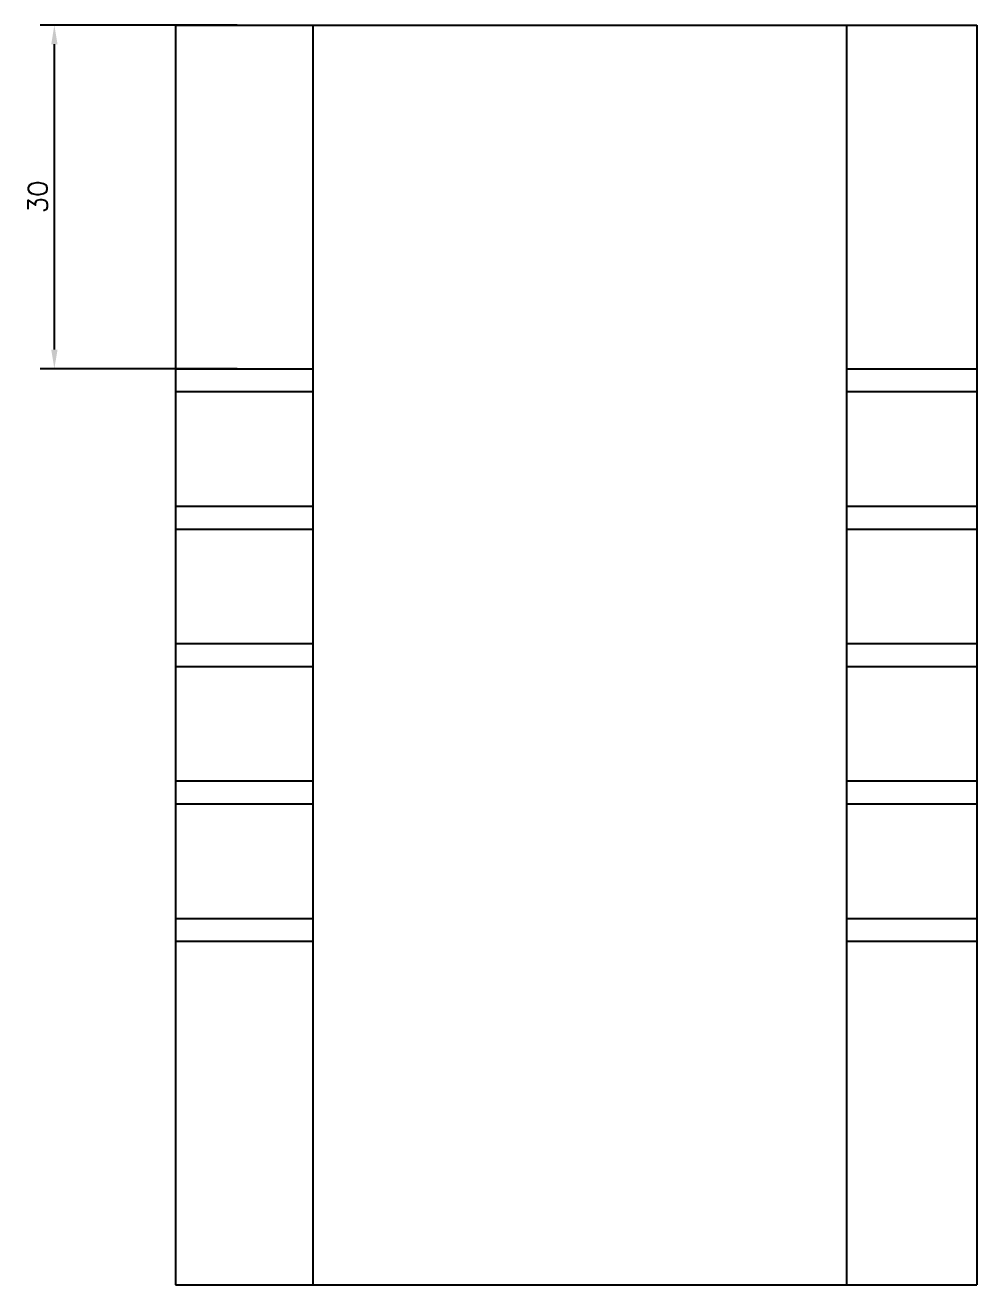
# Model space of a CAD drawing. Header units: millimetres. Extents: x 207 to 1253, y 135 to 755.
# Drawn here: x 1169.8 to 1253, y 581.9 to 691.9 of the extents above; entities that cross this region are included whole.
import ezdxf

# ---------------------------------------------------------------- set-up
doc = ezdxf.new("R2010")
doc.units = ezdxf.units.MM
doc.layers.add('标注', color=3, linetype='Continuous', lineweight=0)
doc.styles.get("Standard").update_dxf_attribs({"font": 'txt.shx'})
doc.dimstyles.new('ISO-25', dxfattribs={"dimtxt": 2.5, "dimasz": 2, "dimexe": 1.25, "dimexo": 0.625, "dimtad": 1, "dimdsep": 46, "dimtxsty": 'Standard', "dimcen": 2.5, "dimclrt": 256, "dimadec": 0, "dimazin": 0, "dimtfac": 1, "dimtmove": 0, "dimatfit": 3, "dimfxl": 1, "dimarcsym": 0})

# ---------------------------------------------------------------- blocks, each defined once
blk = doc.blocks.new('*D159')
at = {"layer": 'Defpoints', "color": 0, "lineweight": 35, "transparency": 16777216}
for p in [(1172.37, 691.86), (1188.96, 691.86), (1188.96, 661.86)]:
    blk.add_point(p, dxfattribs=at)
at = {"layer": '标注', "color": 0, "lineweight": -2, "transparency": 16777216}
for p, q in [((1188.34, 691.86), (1171.12, 691.86)), ((1172.37, 663.52), (1172.37, 690.19)), ((1188.34, 661.86), (1171.12, 661.86))]:
    blk.add_line(p, q, dxfattribs=at)
at = {"layer": '标注', "color": 0, "lineweight": 35, "transparency": 16777216}
for points in [[(1172.1, 690.19), (1172.65, 690.19), (1172.37, 691.86)], [(1172.1, 663.52), (1172.65, 663.52), (1172.37, 661.86)]]:
    blk.add_solid(points, dxfattribs=at)
at = {"layer": '标注', "lineweight": 35, "transparency": 16777216, "insert": (1170.92, 676.86), "char_height": 1.667, "attachment_point": 5, "rotation": 90}
blk.add_mtext('30', dxfattribs=at)

msp = doc.modelspace()

# ---------------------------------------------------------------- linework, layer by layer
at = {"layer": '标注', "color": 0, "lineweight": 25}
for p, q in [((1182.964, 691.855), (1182.964, 581.855)), ((1182.964, 691.855), (1252.964, 691.855)), ((1194.964, 691.855), (1194.964, 581.855)), ((1241.589, 691.855), (1241.589, 581.855)), ((1252.964, 691.855), (1252.964, 581.855)), ((1182.964, 661.855), (1194.964, 661.855)), ((1241.589, 661.855), (1252.964, 661.855)), ((1182.964, 659.855), (1194.964, 659.855)), ((1241.589, 659.855), (1252.964, 659.855)), ((1182.964, 649.855), (1194.964, 649.855)), ((1241.589, 649.855), (1252.964, 649.855)), ((1182.964, 647.855), (1194.964, 647.855)), ((1241.589, 647.855), (1252.964, 647.855)), ((1182.964, 637.855), (1194.964, 637.855)), ((1241.589, 637.855), (1252.964, 637.855)), ((1182.964, 635.855), (1194.964, 635.855)), ((1241.589, 635.855), (1252.964, 635.855)), ((1182.964, 625.855), (1194.964, 625.855)), ((1241.589, 625.855), (1252.964, 625.855)), ((1182.964, 623.855), (1194.964, 623.855)), ((1241.589, 623.855), (1252.964, 623.855)), ((1182.964, 613.855), (1194.964, 613.855)), ((1241.589, 613.855), (1252.964, 613.855)), ((1182.964, 611.855), (1194.964, 611.855)), ((1241.589, 611.855), (1252.964, 611.855)), ((1182.964, 581.855), (1252.964, 581.855))]:
    msp.add_line(p, q, dxfattribs=at)

# ---------------------------------------------------------------- dimensions: what is measured, and where the dimension line sits
at = {"layer": '标注', "lineweight": 35}
dim = msp.add_linear_dim(base=(1172.374, 691.855), p1=(1188.964, 661.855), p2=(1188.964, 691.855), angle=90, dimstyle='ISO-25', override={"dimtxt": 1.6667, "dimasz": 1.6667, "dimgap": 0.6245}, dxfattribs=at)
dim.commit()
dim.dimension.update_dxf_attribs({"geometry": '*D159', "text_midpoint": (1170.916, 676.855)})

doc.saveas('drawing.dxf')
